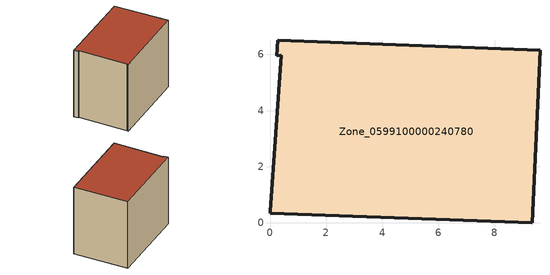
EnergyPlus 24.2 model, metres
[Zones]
Zone_0599100000240780
 floor ground (C_G): 0.4,5.97 0.24,5.94 0.27,6.51 9.62,6.14 9.35,0 0,0.35 0,0.42 z1.29
 wall outside (C_F): 9.62,6.14 0.27,6.51 0.24,5.94 0.4,5.97 0,0.42 0,0.35 9.35,0 9.62,6.14 z1.29:9.25
 roof outside (C_R): 0.24,5.94 0.4,5.97 0,0.42 0,0.35 9.35,0 9.62,6.14 0.27,6.51 z9.25
[BUILDING]
Pand.0599100000240780: North Axis=0; Terrain=City; Loads Convergence Tolerance Value=0.04; Temperature Convergence Tolerance Value=0.4; Solar Distribution=FullExterior; Maximum Number of Warmup Days=25; Minimum Number of Warmup Days=1
[Site:Location]
Rotterdam.The.Hague.AP_ZH_NLD Design_Conditions: Latitude=51.96; Longitude=4.45; Time Zone=1; Elevation=-4.5
[SITE:GROUNDTEMPERATURE:BUILDINGSURFACE]
18, 18, 18, 18, 18, 18, 18, 18, 18, 18, 18, 18
[MATERIAL] Thermal Absorptance=0.9; Solar Absorptance=0.7; Visible Absorptance=0.7
Name | Roughness | Thickness | Conductivity | Density | Specific Heat
G.TI.1965-1974 | MediumSmooth | 0.15 | 0.882353 | 540 | 1210
F.TI.1965-1974 | Rough | 0.3 | 0.697674 | 1920 | 840
R.TI.1965-1974 | MediumRough | 0.2 | 0.232558 | 1500 | 1000
[CONSTRUCTION]
C_G: G.TI.1965-1974
C_F: F.TI.1965-1974
C_R: R.TI.1965-1974
[ZONE]
Zone_0599100000240780: Type=1; Multiplier=1; Ceiling Height=Autocalculate; Volume=Autocalculate; Floor Area=autocalculate; Part of Total Floor Area=Yes
[ZONEINFILTRATION:DESIGNFLOWRATE]
Infil_Zone_0599100000240780: Zone or ZoneList or Space or SpaceList=Zone_0599100000240780; Schedule=AlwaysOn; Design Flow Rate Calculation Method=Flow/Area; Flow Rate per Floor Area=0.003; Constant Term Coefficient=1; Temperature Term Coefficient=0; Velocity Term Coefficient=0; Velocity Squared Term Coefficient=0
[HVACTEMPLATE:ZONE:IDEALLOADSAIRSYSTEM]
Zone_0599100000240780: Maximum Heating Supply Air Temperature=50; Minimum Cooling Supply Air Temperature=13; Maximum Heating Supply Air Humidity Ratio=0.0156; Minimum Cooling Supply Air Humidity Ratio=0.0077; Heating Limit=NoLimit; Cooling Limit=NoLimit; Dehumidification Control Type=ConstantSensibleHeatRatio; Cooling Sensible Heat Ratio=0.7; Dehumidification Setpoint=60; Humidification Control Type=None; Humidification Setpoint=30; Outdoor Air Method=None; Outdoor Air Flow Rate per Person=0.00944; Outdoor Air Flow Rate per Zone Floor Area=0; Outdoor Air Flow Rate per Zone=0; Demand Controlled Ventilation Type=None; Outdoor Air Economizer Type=NoEconomizer; Heat Recovery Type=None; Sensible Heat Recovery Effectiveness=0.7; Latent Heat Recovery Effectiveness=0.65
[ZONECONTROL:THERMOSTAT]
ThermostatControl_Zone_0599100000240780: Zone or ZoneList=Zone_0599100000240780; Control Type Schedule=DualSetpointControlType; Control 1=Thermostat_Zone_0599100000240780; Temperature Difference Between Cutout And Setpoint=0
[THERMOSTATSETPOINT:DUALSETPOINT]
Thermostat_Zone_0599100000240780: Heating Setpoint Temperature Schedule=HeatingSetpoint_Zone_0599100000240780; Cooling Setpoint Temperature Schedule=CoolingSetpoint_Zone_0599100000240780
[SCHEDULE:COMPACT]
HeatingSetpoint_Zone_0599100000240780: Through: 12/31, For: AllDays, Until: 24:00, 21
CoolingSetpoint_Zone_0599100000240780: Through: 12/31, For: AllDays, Until: 24:00, 24
DualSetpointControlType: Through: 12/31, For: AllDays, Until: 24:00, 4
AlwaysOn: Through: 12/31, For: AllDays, Until: 24:00, 1
